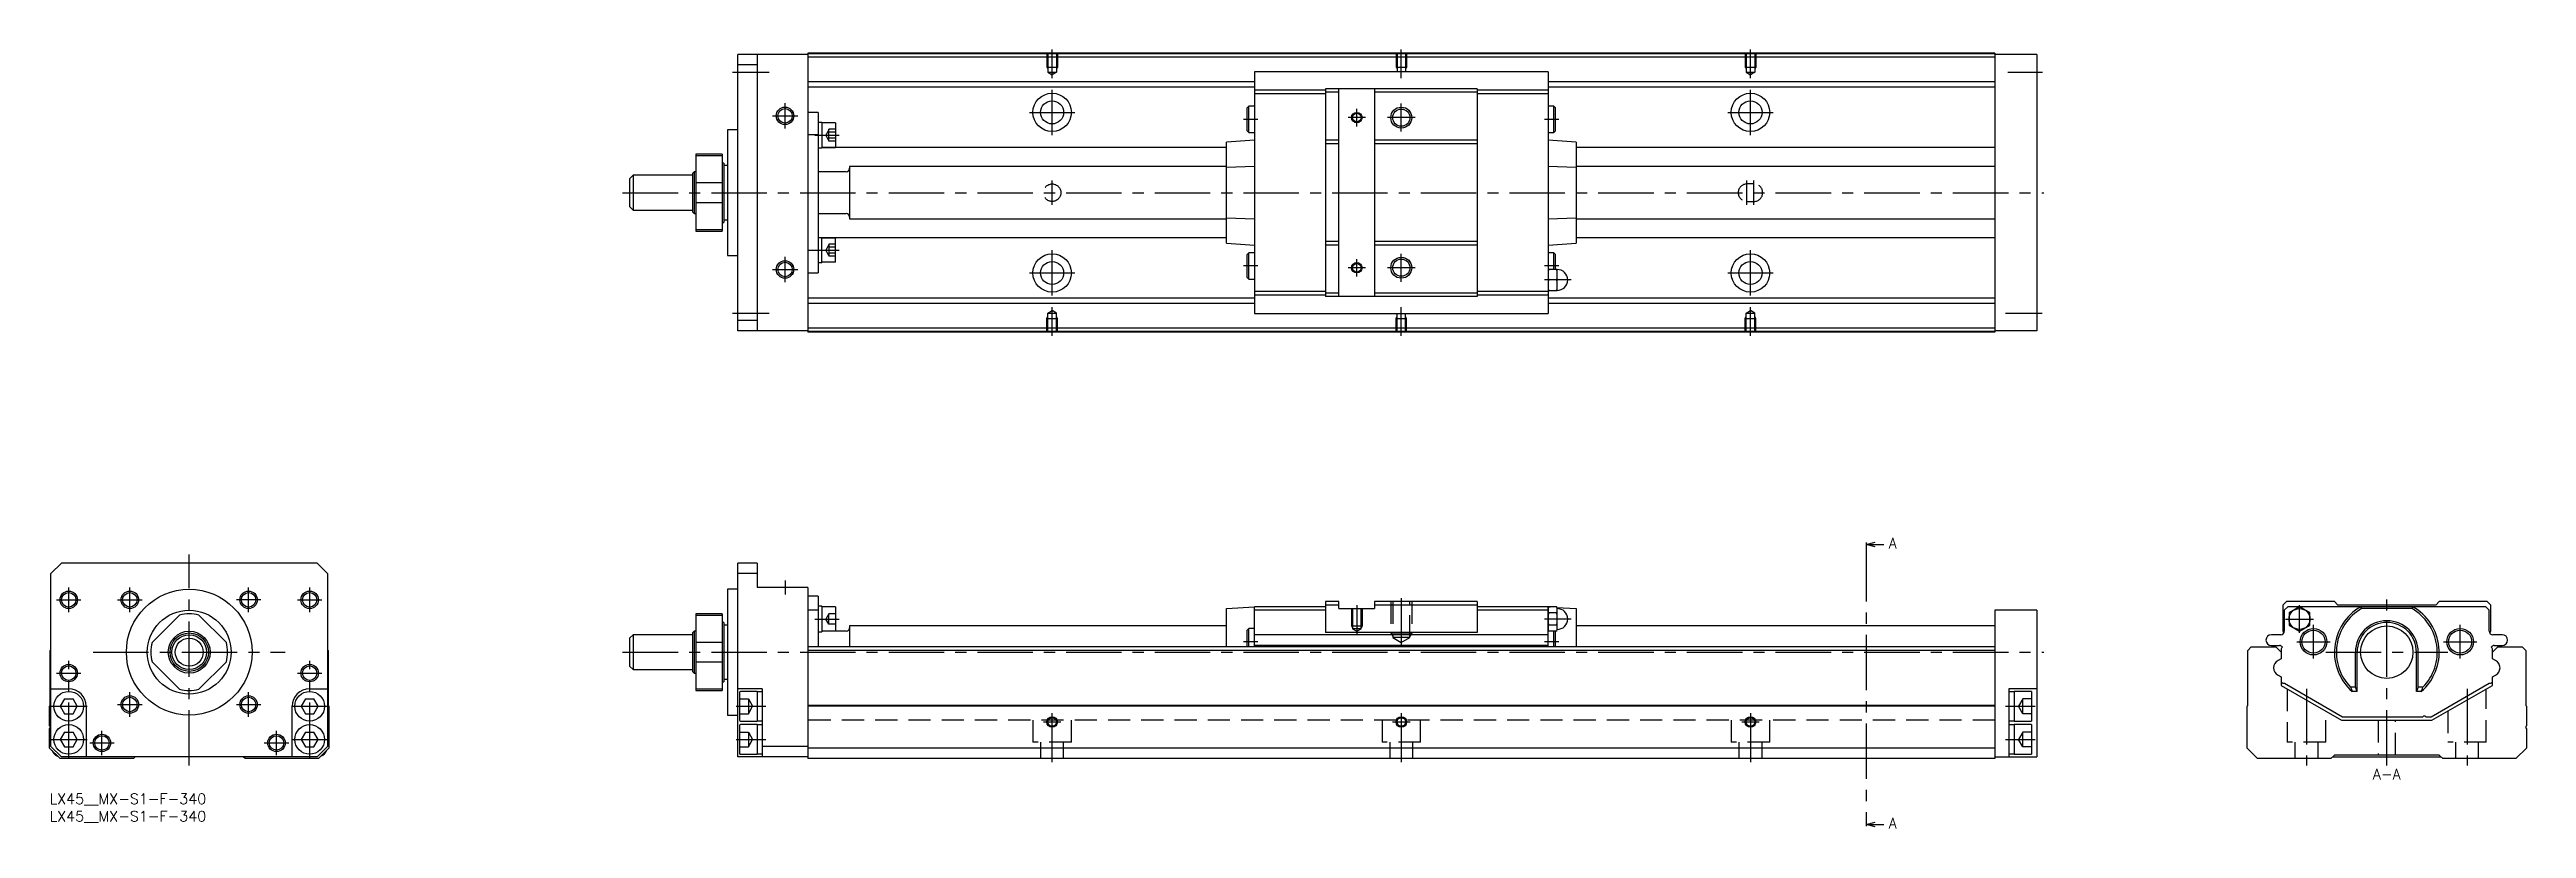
# Model space of a CAD drawing. Extents: x 0 to 709, y -10 to 213.
import ezdxf

# ---------------------------------------------------------------- set-up
doc = ezdxf.new("R2010")
doc.units = 0
doc.header["$LTSCALE"] = 0.5
doc.linetypes.add('CENTER', pattern=[50.8, 31.75, -6.35, 6.35, -6.35])
doc.linetypes.add('DASHED', pattern=[19.05, 12.7, -6.35])
for name, color, linetype in [('MSM_CENTER', 1, 'CENTER'), ('MSM_CONTINUOUS', 7, 'CONTINUOUS'), ('MSM_DASHED', 4, 'DASHED'), ('MSM_NARROW', 5, 'CONTINUOUS'), ('MSM_PART_NUMBER', 7, 'CONTINUOUS')]:
    doc.layers.add(name, color=color, linetype=linetype)
doc.styles.get("Standard").update_dxf_attribs({"font": 'txt.shx', "height": 3, "bigfont": 'bigfont.shx'})

# ---------------------------------------------------------------- blocks, each defined once
blk = doc.blocks.new('*U23')
at = {"layer": 'MSM_PART_NUMBER'}
blk.add_text('LX45__MX-S1-F-340', height=3, dxfattribs=at).set_placement((0, -3))
blk = doc.blocks.new('*U24')
at = {"layer": 'MSM_PART_NUMBER'}
blk.add_text('LX45__MX-S1-F-340', height=3, dxfattribs=at).set_placement((0, -8))

msp = doc.modelspace()

# ---------------------------------------------------------------- linework, layer by layer
at = {"layer": 'MSM_CENTER'}
for p, q in [((287.14, 204.91), (287.14, 213.12)), ((387.14, 204.91), (387.14, 213.12)), ((487.14, 204.91), (487.14, 213.12)), ((195.64, 206.62), (206.14, 206.62)), ((560.82, 206.62), (570.77, 206.62)), ((287.14, 188.62), (287.14, 201.62)), ((487.14, 188.62), (487.14, 201.62)), ((207.02, 194.12), (214.27, 194.12)), ((210.64, 190.5), (210.64, 197.75)), ((280.65, 195.12), (293.64, 195.12)), ((346.09, 193.12), (341.99, 193.12)), ((376.89, 193.62), (371.89, 193.62)), ((374.39, 191.12), (374.39, 196.12)), ((391.14, 193.62), (383.14, 193.62)), ((387.14, 189.62), (387.14, 197.62)), ((432.29, 193.12), (428.19, 193.12)), ((480.64, 195.12), (493.64, 195.12)), ((219.14, 188.58), (226.14, 188.58)), ((164.14, 172.12), (571.14, 172.12)), ((287.14, 168.62), (287.14, 175.62)), ((486.14, 168.62), (486.14, 175.62)), ((488.14, 168.62), (488.14, 175.62)), ((207.02, 150.12), (214.27, 150.12)), ((210.64, 146.5), (210.64, 153.75)), ((219.14, 155.67), (226.14, 155.67)), ((280.64, 149.12), (293.64, 149.12)), ((287.14, 142.62), (287.14, 155.62)), ((346.09, 151.12), (341.99, 151.12)), ((376.89, 150.62), (371.89, 150.62)), ((374.39, 148.12), (374.39, 153.12)), ((391.14, 150.62), (383.14, 150.62)), ((387.14, 146.62), (387.14, 154.62)), ((432.29, 151.12), (428.19, 151.12)), ((480.64, 149.12), (493.64, 149.12)), ((487.14, 142.62), (487.14, 155.62)), ((435.79, 147.12), (428.19, 147.12)), ((195.64, 137.62), (206.14, 137.62)), ((287.14, 131.12), (287.14, 139.33)), ((387.14, 131.12), (387.14, 139.33)), ((487.14, 131.12), (487.14, 139.33)), ((560.14, 137.62), (570.64, 137.62)), ((40, 8), (40, 68.5)), ((520.31, 70.87), (520.31, -8.37)), ((5.5, 52), (5.5, 59)), ((23, 52), (23, 59)), ((57, 52), (57, 59)), ((74.5, 52), (74.5, 59)), ((210.64, 61), (210.64, 57)), ((2, 55.5), (9, 55.5)), ((19.5, 55.5), (26.5, 55.5)), ((60.5, 55.5), (53.5, 55.5)), ((71, 55.5), (78, 55.5)), ((219.14, 50), (226.14, 50)), ((374.39, 54), (374.39, 45.5)), ((387.14, 56), (387.14, 42.3)), ((435.79, 50), (428.19, 50)), ((640.38, 50), (648.38, 50)), ((644.38, 46), (644.38, 54)), ((669.38, 8), (669.38, 56)), ((346.09, 43.5), (341.99, 43.5)), ((432.29, 43.5), (428.19, 43.5)), ((643.58, 43.5), (653.18, 43.5)), ((648.38, 38.7), (648.38, 48.3)), ((685.58, 43.5), (695.18, 43.5)), ((690.38, 38.7), (690.38, 48.3)), ((5.5, 10.25), (5.5, 38)), ((12.5, 40.5), (67.5, 40.5)), ((74.5, 10.25), (74.5, 38)), ((164.14, 40.5), (571.14, 40.5)), ((651.88, 40.5), (686.88, 40.5)), ((2, 34.5), (9, 34.5)), ((23, 22), (23, 29)), ((57, 22), (57, 29)), ((71, 34.5), (78, 34.5)), ((646.38, 29.97), (646.38, 8)), ((692.38, 29.97), (692.38, 8)), ((0.25, 25), (10.75, 25)), ((19.5, 25.5), (26.5, 25.5)), ((53.5, 25.5), (60.5, 25.5)), ((69.25, 25), (79.75, 25)), ((196.64, 25), (205.14, 25)), ((287.14, 9), (287.14, 23)), ((387.14, 23), (387.14, 9)), ((487.14, 23), (487.14, 9)), ((560.14, 25), (568.64, 25)), ((0.25, 15.5), (10.75, 15.5)), ((11.5, 14.5), (18.5, 14.5)), ((15, 11), (15, 18)), ((61.5, 14.5), (68.5, 14.5)), ((65, 11), (65, 18)), ((69.25, 15.5), (79.75, 15.5)), ((196.64, 15.5), (205.14, 15.5)), ((284.64, 20.5), (289.64, 20.5)), ((384.64, 20.5), (389.64, 20.5)), ((484.64, 20.5), (489.64, 20.5)), ((560.14, 15.5), (568.64, 15.5))]:
    msp.add_line(p, q, dxfattribs=at)
at = {"layer": 'MSM_CONTINUOUS'}
for p, q in [((217.14, 211.72), (197.14, 211.72)), ((197.14, 132.52), (197.14, 211.72)), ((202.64, 208.72), (197.14, 208.72)), ((202.64, 211.72), (202.64, 132.52)), ((557.14, 212.12), (217.14, 212.12)), ((217.14, 212.12), (217.14, 132.12)), ((557.14, 211.92), (217.14, 211.92)), ((557.14, 210.92), (217.14, 210.92)), ((345.09, 206.72), (345.09, 137.52)), ((429.19, 206.72), (345.09, 206.72)), ((429.19, 206.72), (429.19, 137.52)), ((557.14, 212.12), (557.14, 132.12)), ((569.14, 211.72), (557.14, 211.72)), ((569.14, 211.72), (569.14, 132.52)), ((345.09, 203.87), (217.14, 203.87)), ((345.09, 202.37), (217.14, 202.37)), ((365.39, 201.47), (345.09, 201.47)), ((365.39, 200.47), (345.09, 200.47)), ((408.89, 201.87), (365.39, 201.87)), ((365.39, 201.87), (365.39, 142.37)), ((369.29, 200.87), (365.39, 200.87)), ((369.29, 142.37), (369.29, 201.87)), ((379.49, 201.87), (379.49, 142.37)), ((408.89, 200.87), (379.49, 200.87)), ((408.89, 201.87), (408.89, 142.37)), ((429.19, 201.47), (408.89, 201.47)), ((429.19, 200.47), (408.89, 200.47)), ((557.14, 203.87), (429.19, 203.87)), ((557.14, 202.37), (429.19, 202.37)), ((220.14, 195.12), (217.14, 195.12)), ((220.14, 195.12), (220.14, 149.12)), ((221.14, 192.23), (220.14, 192.23)), ((221.14, 192.23), (221.14, 184.93)), ((225.14, 192.08), (221.14, 192.08)), ((225.14, 192.08), (225.14, 185.08)), ((343.49, 196.92), (342.99, 196.42)), ((342.99, 189.82), (342.99, 196.42)), ((345.09, 196.92), (343.49, 196.92)), ((343.49, 189.32), (343.49, 196.92)), ((430.79, 196.92), (429.19, 196.92)), ((430.79, 189.32), (430.79, 196.92)), ((431.29, 196.42), (430.79, 196.92)), ((431.29, 189.82), (431.29, 196.42)), ((194.14, 190.12), (194.14, 154.12)), ((197.14, 190.12), (194.14, 190.12)), ((220.14, 188.65), (217.14, 188.65)), ((220.14, 184.93), (221.14, 184.93)), ((221.14, 185.08), (225.14, 185.08)), ((337.09, 185.05), (221.14, 185.05)), ((345.09, 187.12), (337.09, 186.57)), ((337.09, 157.68), (337.09, 186.57)), ((342.99, 189.82), (343.49, 189.32)), ((343.49, 189.32), (345.09, 189.32)), ((369.29, 187.12), (365.39, 187.12)), ((369.29, 186.12), (365.39, 186.12)), ((408.89, 187.12), (379.49, 187.12)), ((408.89, 186.12), (379.49, 186.12)), ((429.19, 189.32), (430.79, 189.32)), ((437.19, 186.57), (429.19, 187.12)), ((430.79, 189.32), (431.29, 189.82)), ((437.19, 186.57), (437.19, 157.68)), ((557.14, 185.05), (437.19, 185.05)), ((184.64, 178.12), (184.14, 177.62)), ((184.14, 177.62), (184.14, 166.62)), ((185.14, 178.12), (184.64, 178.12)), ((184.64, 178.12), (184.64, 166.12)), ((192.64, 183.12), (185.14, 183.12)), ((185.14, 183.12), (185.14, 161.12)), ((185.14, 182.76), (192.64, 182.76)), ((192.64, 183.12), (192.64, 161.12)), ((193.14, 180.62), (192.64, 180.62)), ((193.14, 180.62), (193.14, 163.62)), ((194.14, 179.87), (193.14, 179.87)), ((228.14, 178.12), (220.14, 178.12)), ((229.14, 179.62), (229.14, 164.62)), ((337.09, 179.62), (229.14, 179.62)), ((345.09, 179.61), (337.09, 179.36)), ((437.19, 179.36), (429.19, 179.61)), ((557.14, 179.62), (437.19, 179.62)), ((167.14, 177.12), (166.14, 176.12)), ((166.14, 176.12), (166.14, 168.12)), ((184.14, 177.12), (167.14, 177.12)), ((167.14, 177.12), (167.14, 167.12)), ((192.64, 174.92), (185.14, 174.92)), ((166.14, 168.12), (167.14, 167.12)), ((167.14, 167.12), (184.14, 167.12)), ((184.14, 166.62), (184.64, 166.12)), ((184.64, 166.12), (185.14, 166.12)), ((185.14, 169.33), (192.64, 169.33)), ((192.64, 163.62), (193.14, 163.62)), ((193.14, 164.37), (194.14, 164.37)), ((220.14, 166.12), (228.14, 166.12)), ((229.14, 164.62), (337.09, 164.62)), ((337.09, 164.89), (345.09, 164.64)), ((429.19, 164.64), (437.19, 164.89)), ((437.19, 164.62), (557.14, 164.62)), ((192.64, 161.49), (185.14, 161.49)), ((185.14, 161.12), (192.64, 161.12)), ((220.14, 159.32), (221.14, 159.32)), ((221.14, 152.02), (221.14, 159.32)), ((337.09, 159.2), (221.14, 159.2)), ((221.14, 159.17), (225.14, 159.17)), ((225.14, 152.17), (225.14, 159.17)), ((337.09, 157.68), (345.09, 157.12)), ((369.29, 158.12), (365.39, 158.12)), ((369.29, 157.12), (365.39, 157.12)), ((408.89, 158.12), (379.49, 158.12)), ((408.89, 157.12), (379.49, 157.12)), ((429.19, 157.12), (437.19, 157.68)), ((557.14, 159.2), (437.19, 159.2)), ((194.14, 154.12), (197.14, 154.12)), ((220.14, 155.6), (217.14, 155.6)), ((217.14, 149.12), (220.14, 149.12)), ((221.14, 152.02), (220.14, 152.02)), ((225.14, 152.17), (221.14, 152.17)), ((343.49, 154.92), (342.99, 154.42)), ((342.99, 147.82), (342.99, 154.42)), ((345.09, 154.92), (343.49, 154.92)), ((343.49, 147.32), (343.49, 154.92)), ((430.79, 154.92), (429.19, 154.92)), ((431.79, 150.12), (429.19, 150.12)), ((431.29, 154.42), (430.79, 154.92)), ((430.79, 150.12), (430.79, 154.92)), ((431.29, 150.12), (431.29, 154.42)), ((431.79, 144.12), (431.79, 150.12)), ((342.99, 147.82), (343.49, 147.32)), ((343.49, 147.32), (345.09, 147.32)), ((365.39, 143.77), (345.09, 143.77)), ((365.39, 142.77), (345.09, 142.77)), ((369.29, 143.37), (365.39, 143.37)), ((408.89, 142.37), (365.39, 142.37)), ((408.89, 143.37), (379.49, 143.37)), ((429.19, 143.77), (408.89, 143.77)), ((429.19, 142.77), (408.89, 142.77)), ((429.19, 144.12), (431.79, 144.12)), ((431.67, 147.12), (429.32, 147.12)), ((202.64, 135.52), (197.14, 135.52)), ((345.09, 141.87), (217.14, 141.87)), ((345.09, 140.37), (217.14, 140.37)), ((345.09, 137.52), (429.19, 137.52)), ((557.14, 141.87), (429.19, 141.87)), ((557.14, 140.37), (429.19, 140.37)), ((217.14, 132.52), (197.14, 132.52)), ((557.14, 133.32), (217.14, 133.32)), ((557.14, 132.32), (217.14, 132.32)), ((557.14, 132.12), (217.14, 132.12)), ((569.14, 132.52), (557.14, 132.52)), ((520.31, 71.37), (522.81, 72.04)), ((520.31, 71.87), (520.31, 70.87)), ((520.31, 71.37), (525.31, 71.37)), ((522.81, 70.7), (520.31, 71.37)), ((3.4, 66), (0.4, 63)), ((76.6, 66), (3.4, 66)), ((79.6, 63), (76.6, 66)), ((202.64, 66), (197.14, 66)), ((197.14, 10.5), (197.14, 66)), ((202.64, 66), (202.64, 59)), ((0.4, 13.5), (0.4, 63)), ((79.6, 63), (79.6, 13.5)), ((197.14, 58.5), (194.14, 58.5)), ((194.14, 58.5), (194.14, 22.5)), ((202.64, 63), (197.14, 63)), ((217.14, 59), (202.64, 59)), ((217.14, 59), (217.14, 10)), ((37.2, 51.14), (29.36, 43.3)), ((50.64, 43.3), (42.8, 51.14)), ((192.64, 51.5), (185.14, 51.5)), ((185.14, 51.5), (185.14, 29.5)), ((185.14, 51.14), (192.64, 51.14)), ((192.64, 51.5), (192.64, 29.5)), ((220.14, 56.5), (217.14, 56.5)), ((220.14, 52.5), (217.14, 52.5)), ((220.14, 56.5), (220.14, 42)), ((221.14, 53.65), (220.14, 53.65)), ((221.14, 53.65), (221.14, 46.35)), ((225.14, 53.5), (221.14, 53.5)), ((225.14, 53.5), (225.14, 46.5)), ((337.09, 53), (345.09, 53.5)), ((337.09, 42), (337.09, 53)), ((365.39, 53.5), (345.09, 53.5)), ((345.09, 42), (345.09, 53.5)), ((365.39, 52.5), (345.09, 52.5)), ((365.39, 55), (365.39, 46.15)), ((369.29, 55), (365.39, 55)), ((369.29, 54), (365.39, 54)), ((369.29, 53), (369.29, 55)), ((369.29, 53), (379.49, 53)), ((379.49, 55), (379.49, 53)), ((408.89, 55), (379.49, 55)), ((408.89, 54), (379.49, 54)), ((408.89, 55), (408.89, 46.15)), ((429.19, 53.5), (408.89, 53.5)), ((429.19, 52.5), (408.89, 52.5)), ((429.19, 53.5), (429.77, 53.46)), ((429.19, 42), (429.19, 53.5)), ((429.32, 53.46), (429.19, 53)), ((429.2, 52.41), (429.19, 52.6)), ((431.67, 53.46), (429.32, 53.46)), ((431.67, 51.73), (429.32, 51.73)), ((431.79, 53), (431.67, 53.46)), ((431.7, 53.34), (437.19, 53)), ((431.79, 47), (431.79, 53)), ((437.19, 53), (437.19, 42)), ((569.14, 52.5), (557.14, 52.5)), ((557.14, 52.5), (557.14, 10)), ((569.14, 52.5), (569.14, 10.5)), ((640.63, 55), (639.63, 54)), ((639.63, 54), (639.63, 46.62)), ((641.03, 53.5), (640.03, 52.5)), ((640.03, 52.5), (640.03, 46.5)), ((654.38, 55), (640.63, 55)), ((697.73, 53.5), (641.03, 53.5)), ((644.38, 53.46), (641.38, 51.73)), ((641.38, 51.73), (641.38, 48.27)), ((647.38, 51.73), (644.38, 53.46)), ((647.38, 48.27), (647.38, 51.73)), ((655.38, 54), (654.38, 55)), ((683.38, 54), (655.38, 54)), ((661.89, 53.5), (662.15, 53)), ((676.61, 53), (662.15, 53)), ((676.61, 53), (676.86, 53.5)), ((684.38, 55), (683.38, 54)), ((698.13, 55), (684.38, 55)), ((698.73, 52.5), (697.73, 53.5)), ((699.13, 54), (698.13, 55)), ((698.73, 46.5), (698.73, 52.5)), ((699.13, 46.62), (699.13, 54)), ((167.14, 45.5), (166.14, 44.5)), ((166.14, 44.5), (166.14, 36.5)), ((184.14, 45.5), (167.14, 45.5)), ((167.14, 45.5), (167.14, 35.5)), ((184.64, 46.5), (184.14, 46)), ((184.14, 46), (184.14, 35)), ((185.14, 46.5), (184.64, 46.5)), ((184.64, 46.5), (184.64, 34.5)), ((192.64, 43.3), (185.14, 43.3)), ((193.14, 49), (192.64, 49)), ((193.14, 49), (193.14, 32)), ((194.14, 48.25), (193.14, 48.25)), ((220.14, 46.35), (221.14, 46.35)), ((228.14, 46.5), (221.14, 46.5)), ((229.14, 48), (229.14, 42)), ((337.09, 48), (229.14, 48)), ((343.49, 47.3), (342.99, 46.8)), ((342.99, 42), (342.99, 46.8)), ((343.49, 42), (343.49, 47.3)), ((345.09, 47.3), (343.49, 47.3)), ((429.19, 45.5), (345.09, 45.5)), ((408.89, 46.15), (365.39, 46.15)), ((429.19, 47), (429.32, 46.54)), ((431.67, 48.27), (429.32, 48.27)), ((431.67, 46.54), (429.32, 46.54)), ((430.79, 42), (430.79, 46.54)), ((431.29, 42), (431.29, 46.54)), ((431.67, 46.54), (431.79, 47)), ((557.14, 48), (437.19, 48)), ((639.03, 45.5), (636.33, 45.5)), ((641.38, 48.27), (644.38, 46.54)), ((644.38, 46.54), (647.38, 48.27)), ((702.43, 45.5), (699.73, 45.5)), ((0.2, 41), (0.4, 41.2)), ((0.2, 25.2), (0.2, 41)), ((29.36, 37.7), (37.2, 29.86)), ((42.8, 29.86), (50.64, 37.7)), ((79.6, 41.2), (79.8, 41)), ((79.8, 41), (79.8, 25.2)), ((166.14, 36.5), (167.14, 35.5)), ((167.14, 35.5), (184.14, 35.5)), ((185.14, 37.7), (192.64, 37.7)), ((557.14, 42), (217.14, 42)), ((557.14, 41), (217.14, 41)), ((429.19, 42.4), (345.09, 42.4)), ((629.58, 41), (630.58, 42)), ((629.58, 25.2), (629.58, 41)), ((630.58, 42), (637.63, 42)), ((636.33, 42.4), (638.63, 42.4)), ((637.63, 42), (639.13, 40.5)), ((639.13, 38.61), (638.23, 38.1)), ((639.08, 41.2), (639.08, 40.55)), ((639.13, 40.5), (639.13, 38.61)), ((660.38, 30.44), (660.38, 40.5)), ((660.88, 29.22), (660.88, 40.5)), ((677.88, 29.22), (677.88, 40.5)), ((678.38, 30.44), (678.38, 40.5)), ((699.63, 40.5), (701.13, 42)), ((699.63, 38.61), (699.63, 40.5)), ((700.52, 38.1), (699.63, 38.61)), ((699.68, 40.55), (699.68, 41.2)), ((700.13, 42.4), (702.43, 42.4)), ((701.13, 42), (708.18, 42)), ((708.18, 42), (709.18, 41)), ((709.18, 41), (709.18, 25.2)), ((0.4, 30), (5.5, 30)), ((74.5, 30), (79.6, 30)), ((184.14, 35), (184.64, 34.5)), ((184.64, 34.5), (185.14, 34.5)), ((192.64, 29.86), (185.14, 29.86)), ((185.14, 29.5), (192.64, 29.5)), ((192.64, 32), (193.14, 32)), ((193.14, 32.75), (194.14, 32.75)), ((204.14, 30), (197.14, 30)), ((197.64, 29), (197.64, 21)), ((202.64, 29.25), (197.89, 29.25)), ((202.64, 29.25), (202.64, 20.75)), ((204.14, 29.15), (202.64, 29.15)), ((204.14, 30), (204.14, 10.5)), ((561.14, 30), (561.14, 10.5)), ((569.14, 30), (561.14, 30)), ((562.64, 29.15), (561.14, 29.15)), ((567.64, 29.25), (562.64, 29.25)), ((562.64, 29.25), (562.64, 20.75)), ((567.64, 29.25), (567.64, 20.75)), ((638.23, 33.9), (639.13, 33.39)), ((639.13, 33.39), (639.13, 31)), ((639.13, 31), (656.45, 21)), ((639.88, 31.61), (640.08, 31.61)), ((640.08, 31.61), (656.72, 22)), ((660.38, 30.44), (659.02, 30.44)), ((660.88, 29.22), (659.49, 29.22)), ((660.88, 29.22), (660.38, 30.44)), ((678.38, 30.44), (677.88, 29.22)), ((679.26, 29.22), (677.88, 29.22)), ((679.74, 30.44), (678.38, 30.44)), ((682.04, 22), (698.68, 31.61)), ((682.31, 21), (699.63, 31)), ((698.68, 31.61), (698.88, 31.61)), ((699.63, 33.39), (700.52, 33.9)), ((699.63, 31), (699.63, 33.39)), ((0, 25), (0.2, 25.2)), ((0, 19.4), (0, 25)), ((4.27, 27.12), (3.05, 25)), ((3.05, 25), (4.27, 22.88)), ((4.27, 27.12), (6.73, 27.12)), ((4.27, 22.88), (6.73, 22.88)), ((7.95, 25), (6.73, 27.12)), ((6.73, 22.88), (7.95, 25)), ((10.5, 25), (10.5, 10.5)), ((69.5, 10.5), (69.5, 25)), ((73.27, 27.12), (72.05, 25)), ((72.05, 25), (73.27, 22.88)), ((73.27, 27.12), (75.73, 27.12)), ((73.27, 22.88), (75.73, 22.88)), ((76.95, 25), (75.73, 27.12)), ((75.73, 22.88), (76.95, 25)), ((79.8, 25.2), (80, 25)), ((80, 25), (80, 13)), ((194.14, 22.5), (197.14, 22.5)), ((557.14, 25.2), (217.14, 25.2)), ((557.14, 25), (217.14, 25)), ((629.38, 25), (629.58, 25.2)), ((629.38, 13), (629.38, 25)), ((656.72, 22), (679.73, 22)), ((680.53, 22), (682.04, 22)), ((709.18, 25.2), (709.38, 25)), ((709.38, 25), (709.38, 19.4)), ((0, 13), (0, 18.6)), ((4.27, 17.62), (3.05, 15.5)), ((3.05, 15.5), (4.27, 13.38)), ((4.27, 17.62), (6.73, 17.62)), ((7.95, 15.5), (6.73, 17.62)), ((6.73, 13.38), (7.95, 15.5)), ((73.27, 17.62), (72.05, 15.5)), ((72.05, 15.5), (73.27, 13.38)), ((73.27, 17.62), (75.73, 17.62)), ((76.95, 15.5), (75.73, 17.62)), ((75.73, 13.38), (76.95, 15.5)), ((197.64, 19.5), (197.64, 11.5)), ((197.89, 20.75), (202.64, 20.75)), ((202.64, 19.75), (197.89, 19.75)), ((202.64, 20.85), (204.14, 20.85)), ((202.64, 19.75), (202.64, 11.25)), ((204.14, 19.65), (202.64, 19.65)), ((561.14, 20.85), (562.64, 20.85)), ((562.64, 19.65), (561.14, 19.65)), ((562.64, 20.75), (567.64, 20.75)), ((567.64, 19.75), (562.64, 19.75)), ((562.64, 19.75), (562.64, 11.25)), ((567.64, 19.75), (567.64, 11.25)), ((656.45, 21), (682.31, 21)), ((709.38, 18.6), (709.38, 13)), ((3, 10), (0, 13)), ((3.4, 10.5), (0.4, 13.5)), ((24, 10), (3, 10)), ((76.6, 10.5), (3.4, 10.5)), ((4.27, 13.38), (6.73, 13.38)), ((24.5, 10.5), (24, 10)), ((56, 10), (55.5, 10.5)), ((77, 10), (56, 10)), ((73.27, 13.38), (75.73, 13.38)), ((79.6, 13.5), (76.6, 10.5)), ((80, 13), (77, 10)), ((217.14, 10.5), (197.14, 10.5)), ((197.89, 11.25), (202.64, 11.25)), ((202.64, 11.35), (204.14, 11.35)), ((217.14, 13.5), (204.14, 13.5)), ((557.14, 13), (217.14, 13)), ((557.14, 10), (217.14, 10)), ((557.14, 10.5), (569.14, 10.5)), ((561.14, 11.35), (562.64, 11.35)), ((562.64, 11.25), (567.64, 11.25)), ((632.38, 10), (629.38, 13)), ((653.38, 10), (632.38, 10)), ((654.38, 11), (653.38, 10)), ((653.88, 10.5), (684.88, 10.5)), ((684.38, 11), (654.38, 11)), ((685.38, 10), (684.38, 11)), ((706.38, 10), (685.38, 10)), ((709.38, 13), (706.38, 10)), ((520.31, -8.87), (522.81, -8.2)), ((520.31, -8.37), (520.31, -9.37)), ((520.31, -8.87), (525.31, -8.87)), ((522.81, -9.54), (520.31, -8.87))]:
    msp.add_line(p, q, dxfattribs=at)
for centre, radius in [((287.14, 195.12), 5.5), ((487.14, 195.12), 5.5), ((210.64, 194.12), 2.07), ((287.14, 195.12), 3.3), ((374.39, 193.62), 1.23), ((387.14, 193.62), 2.46), ((487.14, 195.12), 3.3), ((210.64, 150.12), 2.07), ((287.14, 149.12), 5.5), ((287.14, 149.12), 3.3), ((374.39, 150.62), 1.23), ((387.14, 150.62), 2.46), ((487.14, 149.12), 5.5), ((487.14, 149.12), 3.3), ((5.5, 55.5), 2.07), ((23, 55.5), 2.07), ((40, 40.5), 18), ((57, 55.5), 2.07), ((74.5, 55.5), 2.07), ((40, 40.5), 12), ((644.38, 50), 3), ((40, 40.5), 6), ((40, 40.5), 5.5), ((40, 40.5), 5), ((40, 40.5), 4), ((648.38, 43.5), 3.8), ((648.38, 43.5), 3.3), ((669.38, 40.5), 7.5), ((690.38, 43.5), 3.8), ((690.38, 43.5), 3.3), ((5.5, 34.5), 2.07), ((74.5, 34.5), 2.07), ((5.5, 25), 4.25), ((74.5, 25), 4.25), ((23, 25.5), 2.07), ((57, 25.5), 2.07), ((287.14, 20.5), 1.23), ((387.14, 20.5), 1.23), ((487.14, 20.5), 1.23), ((5.5, 15.5), 4.25), ((15, 14.5), 2.07), ((65, 14.5), 2.07), ((74.5, 15.5), 4.25)]:
    msp.add_circle(centre, radius, dxfattribs=at)
for centre, radius, start, end in [((228.14, 179.12), 1, 270, 0), ((228.14, 165.12), 1, 0, 90), ((438.3, 148.62), 9.11, 170.5216, 189.4784), ((422.68, 148.62), 9.11, 350.5216, 9.4784), ((431.79, 147.12), 3, 270, 90), ((438.3, 145.62), 9.11, 170.5216, 189.4784), ((422.68, 145.62), 9.11, 350.5216, 9.4784), ((40, 40.5), 11, 75.27264, 104.72736), ((432.27, 52.6), 3.08, 163.65711, 196.34289), ((441.32, 50), 12.12, 171.78679, 188.21321), ((428.72, 52.6), 3.08, 343.65711, 16.34289), ((419.67, 50), 12.12, 351.78679, 8.21321), ((431.79, 50), 3, 270, 90), ((669.38, 40.5), 15, 119.92643, 228.76392), ((669.38, 40.5), 14.44, 120.05097, 224.15139), ((669.38, 40.5), 14.44, 315.84861, 59.94903), ((669.38, 40.5), 15, 311.23608, 60.07357), ((40, 40.5), 11, 165.27264, 194.72736), ((40, 40.5), 11, 345.27264, 14.72736), ((228.14, 47.5), 1, 270, 0), ((432.27, 47.4), 3.08, 163.65711, 196.34289), ((428.72, 47.4), 3.08, 343.65711, 16.34289), ((636.33, 43.95), 1.55, 90, 270), ((639.03, 46.5), 1, 270, 0), ((640.13, 46.62), 0.5, 180, 251.07258), ((669.38, 40.5), 9, 0, 180), ((669.38, 40.5), 8.5, 0, 180), ((699.73, 46.5), 1, 180, 270), ((698.63, 46.62), 0.5, 289.00551, 0), ((702.43, 43.95), 1.55, 270, 90), ((639.53, 35.85), 2.6, 120.00003, 176.58933), ((639.53, 36.15), 2.6, 183.41067, 239.99996), ((638.63, 41.4), 1, 30.09191, 90), ((639.88, 41.2), 0.8, 118.74892, 180), ((700.13, 41.4), 1, 90, 149.90809), ((698.88, 41.2), 0.8, 0, 61.25108), ((699.22, 35.85), 2.6, 3.41067, 59.99996), ((699.22, 36.15), 2.6, 300.00004, 356.58933), ((5.5, 25), 5, 0, 90), ((40, 40.5), 11, 255.27264, 284.72736), ((74.5, 25), 5, 90, 180), ((197.89, 29), 0.25, 90, 180), ((639.88, 32.41), 0.8, 200.37237, 270), ((698.87, 45.2), 42.5, 200.31634, 202.08228), ((639.9, 45.19), 42.48, 337.91729, 339.6841), ((698.88, 32.41), 0.8, 270, 339.63587), ((680.13, 21.7), 0.5, 36.8699, 143.1301), ((-0.3, 19), 0.5, 306.8699, 53.1301), ((197.89, 21), 0.25, 180, 270), ((197.89, 19.5), 0.25, 90, 180), ((709.68, 19), 0.5, 126.8699, 233.1301), ((3.4, 13.5), 3, 201.81505, 248.18495), ((76.6, 13.5), 3, 291.81368, 338.18632), ((197.89, 11.5), 0.25, 180, 270)]:
    msp.add_arc(centre, radius, start, end, dxfattribs=at)
at = {"layer": 'MSM_DASHED'}
for p, q in [((285.64, 212.12), (285.64, 208.12)), ((285.64, 208.12), (285.91, 207.66)), ((285.64, 208.12), (288.64, 208.12)), ((285.91, 212.12), (285.91, 206.62)), ((285.91, 206.62), (287.14, 205.91)), ((285.91, 206.62), (288.37, 206.62)), ((288.37, 206.62), (287.14, 205.91)), ((288.37, 212.12), (288.37, 206.62)), ((288.64, 208.12), (288.37, 207.66)), ((288.64, 212.12), (288.64, 208.12)), ((385.64, 212.12), (385.64, 208.12)), ((385.64, 208.12), (388.64, 208.12)), ((385.64, 208.12), (385.91, 207.66)), ((385.91, 212.12), (385.91, 206.72)), ((388.37, 212.12), (388.37, 206.72)), ((388.64, 208.12), (388.37, 207.66)), ((388.64, 212.12), (388.64, 208.12)), ((485.64, 212.12), (485.64, 208.12)), ((485.64, 208.12), (488.64, 208.12)), ((485.64, 208.12), (485.91, 207.66)), ((485.91, 212.12), (485.91, 206.62)), ((485.91, 206.62), (488.37, 206.62)), ((485.91, 206.62), (487.14, 205.91)), ((488.37, 206.62), (487.14, 205.91)), ((488.37, 212.12), (488.37, 206.62)), ((488.64, 208.12), (488.37, 207.66)), ((488.64, 212.12), (488.64, 208.12)), ((223.14, 190.08), (222.28, 188.58)), ((223.14, 187.08), (222.28, 188.58)), ((223.14, 186.85), (223.14, 190.31)), ((225.14, 190.31), (223.14, 190.31)), ((225.14, 189.45), (223.14, 189.45)), ((225.14, 187.71), (223.14, 187.71)), ((225.14, 186.85), (223.14, 186.85)), ((488.14, 174.62), (486.14, 174.62)), ((486.14, 169.62), (488.14, 169.62)), ((223.14, 157.17), (222.28, 155.67)), ((223.14, 157.4), (223.14, 153.94)), ((225.14, 157.4), (223.14, 157.4)), ((225.14, 156.54), (223.14, 156.54)), ((223.14, 154.17), (222.28, 155.67)), ((225.14, 154.8), (223.14, 154.8)), ((225.14, 153.94), (223.14, 153.94)), ((285.64, 136.12), (285.91, 136.59)), ((285.64, 132.12), (285.64, 136.12)), ((285.64, 136.12), (288.64, 136.12)), ((285.91, 137.62), (287.14, 138.33)), ((285.91, 132.12), (285.91, 137.62)), ((285.91, 137.62), (288.37, 137.62)), ((288.37, 137.62), (287.14, 138.33)), ((288.37, 132.12), (288.37, 137.62)), ((288.64, 136.12), (288.37, 136.59)), ((288.64, 132.12), (288.64, 136.12)), ((385.64, 136.12), (385.91, 136.59)), ((385.64, 136.12), (388.64, 136.12)), ((385.64, 132.12), (385.64, 136.12)), ((385.91, 132.12), (385.91, 137.52)), ((388.37, 132.12), (388.37, 137.52)), ((388.64, 136.12), (388.37, 136.59)), ((388.64, 132.12), (388.64, 136.12)), ((485.64, 136.12), (485.91, 136.59)), ((485.64, 136.12), (488.64, 136.12)), ((485.64, 132.12), (485.64, 136.12)), ((485.91, 137.62), (487.14, 138.33)), ((485.91, 137.62), (488.37, 137.62)), ((485.91, 132.12), (485.91, 137.62)), ((488.37, 137.62), (487.14, 138.33)), ((488.37, 132.12), (488.37, 137.62)), ((488.64, 136.12), (488.37, 136.59)), ((488.64, 132.12), (488.64, 136.12)), ((223.14, 51.5), (222.28, 50)), ((223.14, 48.5), (222.28, 50)), ((223.14, 48.5), (223.14, 51.5)), ((225.14, 51.5), (223.14, 51.5)), ((223.14, 50), (225.14, 50)), ((372.89, 53), (372.89, 48)), ((373.16, 53), (373.16, 47.21)), ((375.62, 47.21), (375.62, 53)), ((375.89, 53), (375.89, 48)), ((384.14, 55), (384.14, 46)), ((384.69, 55), (384.69, 44.72)), ((389.6, 44.72), (389.6, 55)), ((390.14, 55), (390.14, 46)), ((225.14, 48.5), (223.14, 48.5)), ((372.89, 48), (375.89, 48)), ((372.89, 48), (373.16, 47.53)), ((373.16, 47.21), (374.39, 46.5)), ((375.62, 47.21), (373.16, 47.21)), ((374.39, 46.5), (375.62, 47.21)), ((375.89, 48), (375.62, 47.53)), ((384.14, 46), (390.14, 46)), ((384.14, 46), (384.69, 45.06)), ((384.69, 44.72), (387.14, 43.3)), ((389.6, 44.72), (384.69, 44.72)), ((387.14, 43.3), (389.6, 44.72)), ((390.14, 46), (389.6, 45.06)), ((640.88, 29.99), (640.88, 14.7)), ((697.88, 14.7), (697.88, 29.99)), ((197.64, 27.12), (200.14, 27.12)), ((197.64, 25), (200.14, 25)), ((197.64, 22.88), (200.14, 22.88)), ((200.14, 27.12), (200.14, 22.88)), ((200.14, 27.12), (201.37, 25)), ((200.14, 22.88), (201.37, 25)), ((557.14, 25.2), (217.14, 25.2)), ((557.14, 25), (217.14, 25)), ((565.14, 27.12), (563.92, 25)), ((565.14, 22.88), (563.92, 25)), ((567.64, 27.12), (565.14, 27.12)), ((565.14, 22.88), (565.14, 27.12)), ((565.14, 25), (567.64, 25)), ((567.64, 22.88), (565.14, 22.88)), ((651.88, 14.7), (651.88, 23.64)), ((686.88, 23.64), (686.88, 14.7)), ((197.64, 17.62), (200.14, 17.62)), ((197.64, 15.5), (200.14, 15.5)), ((200.14, 17.62), (201.37, 15.5)), ((200.14, 17.62), (200.14, 13.38)), ((200.14, 13.38), (201.37, 15.5)), ((557.14, 21), (217.14, 21)), ((281.64, 21), (281.64, 14.7)), ((292.64, 14.7), (281.64, 14.7)), ((283.84, 14.7), (283.84, 10)), ((290.44, 10), (290.44, 14.7)), ((292.64, 14.7), (292.64, 21)), ((381.64, 21), (381.64, 14.7)), ((392.64, 14.7), (381.64, 14.7)), ((383.84, 14.7), (383.84, 10)), ((390.44, 10), (390.44, 14.7)), ((392.64, 14.7), (392.64, 21)), ((481.64, 21), (481.64, 14.7)), ((492.64, 14.7), (481.64, 14.7)), ((483.84, 14.7), (483.84, 10)), ((490.44, 10), (490.44, 14.7)), ((492.64, 14.7), (492.64, 21)), ((565.14, 17.62), (563.92, 15.5)), ((565.14, 13.38), (563.92, 15.5)), ((565.14, 13.38), (565.14, 17.62)), ((567.64, 17.62), (565.14, 17.62)), ((565.14, 15.5), (567.64, 15.5)), ((651.88, 14.7), (640.88, 14.7)), ((643.08, 14.7), (643.08, 10)), ((649.68, 10), (649.68, 14.7)), ((666.88, 21), (666.88, 11)), ((671.88, 11), (671.88, 21)), ((697.88, 14.7), (686.88, 14.7)), ((689.08, 14.7), (689.08, 10)), ((695.68, 10), (695.68, 14.7)), ((197.64, 13.38), (200.14, 13.38)), ((567.64, 13.38), (565.14, 13.38))]:
    msp.add_line(p, q, dxfattribs=at)
msp.add_circle((287.14, 172.12), 2.5, dxfattribs=at)
for centre, start, end in [((486.14, 172.12), 90, 270), ((488.14, 172.12), 270, 90)]:
    msp.add_arc(centre, 2.5, start, end, dxfattribs=at)
at = {"layer": 'MSM_NARROW'}
for centre, radius in [((210.64, 194.12), 2.5), ((374.39, 193.62), 1.5), ((387.14, 193.62), 3), ((210.64, 150.12), 2.5), ((374.39, 150.62), 1.5), ((387.14, 150.62), 3), ((5.5, 55.5), 2.5), ((23, 55.5), 2.5), ((57, 55.5), 2.5), ((74.5, 55.5), 2.5), ((5.5, 34.5), 2.5), ((74.5, 34.5), 2.5), ((23, 25.5), 2.5), ((57, 25.5), 2.5), ((287.14, 20.5), 1.5), ((387.14, 20.5), 1.5), ((487.14, 20.5), 1.5), ((15, 14.5), 2.5), ((65, 14.5), 2.5)]:
    msp.add_circle(centre, radius, dxfattribs=at)

# ---------------------------------------------------------------- block references
at = {"layer": 'MSM_CONTINUOUS'}
for name in ['*U23', '*U24']:
    msp.add_blockref(name, (0, 0), dxfattribs=at)

# ---------------------------------------------------------------- texts
at = {"layer": 'MSM_PART_NUMBER'}
for s, p in [('A', (526.72, 70.24)), ('A-A', (665.37, 4.04)), ('A', (526.72, -10))]:
    msp.add_text(s, height=3, dxfattribs=at).set_placement(p)

doc.saveas('drawing.dxf')
